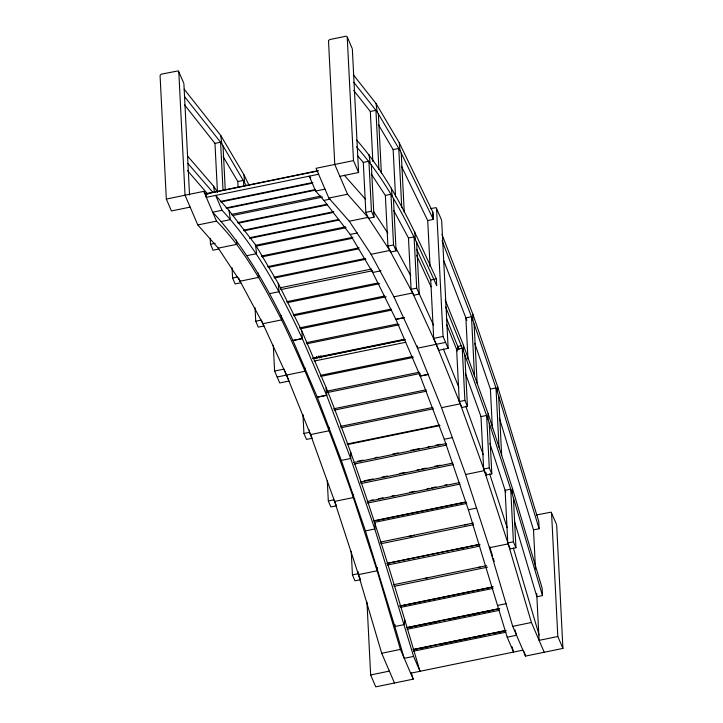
<?xml version="1.0" encoding="UTF-8"?>
<svg xmlns="http://www.w3.org/2000/svg" width="723" height="723" viewBox="0 0 723 723"><rect width="100%" height="100%" fill="white"/><g stroke="black" fill="none" stroke-linecap="round" stroke-linejoin="round"><path stroke-width="1.08" d="M535.49 569.137L533.502 529.896L539.114 528.748L497.325 391.794L472.788 320.081L472.842 314.171L441.988 234.433M350.763 452.2L350.682 458.481L374.803 528.974L413.61 656.412L419.991 671.287C391.902 575.77 363.298 480.253 326.227 387.763L326.606 395.192L350.682 458.481L341.328 460.406L317.252 397.108L326.606 395.192M353.448 494.369L353.321 497.56L377.162 570.79L400.415 649.408L413.195 679.159L375.761 686.85L370.646 674.957L366.959 602.105M514.514 521.527L536.882 596.746L542.503 595.589L512.056 493.24L487.926 419.096L488.133 413.719L463.461 345.278L445.196 299.991M375.201 523.624L374.803 528.974L365.449 530.899L341.328 460.406M497.325 391.794L497.704 386.832L472.842 314.171M512.056 493.24L512.535 488.694L488.133 413.719M377.514 567.51L377.162 570.79L358.445 574.631L334.604 501.41L310.519 434.577L286.516 375.074L262.919 323.714L240.063 281.211L218.265 248.134L197.813 224.961L185.043 195.21L178.798 71.92M318.608 174.252L206.317 197.316L205.856 193.746L318.147 170.682M395.083 624.681L394.839 626.534L404.247 658.337L413.61 656.412M404.817 619.982L404.202 624.609L394.839 626.534L365.449 530.899M160.208 75.056L161.374 74.144L178.355 70.863L183.705 83M328.649 40.461L329.815 39.548L346.335 36.15M184.482 104.817L214.975 143.38L220.587 142.232L223.018 190.158M353.683 90.438L370.321 111.478L375.933 110.321L378.924 169.408M223.073 156.584L237.813 181.518L243.425 180.361L243.705 185.992M378.418 124.672L393.149 149.607L398.771 148.459L401.762 207.646M160.081 75.77L166.326 199.06L203.759 191.369L206.688 194.686M339.882 176.358L358.599 172.517L353.484 160.614L316.059 168.305L328.829 198.057L349.281 221.229L371.08 254.297L393.936 296.81L417.523 348.17L441.536 407.673L465.621 474.496L489.453 547.727L512.715 626.344L525.485 656.095L562.919 648.414L556.674 525.124M205.82 194.008L318.12 170.944M363.298 162.404L368.92 161.247L371.45 211.197L373.999 217.153L368.387 218.301L365.829 212.354L363.298 162.404L357.442 155.617M190.149 207.112L171.432 210.953L166.326 199.06M220.379 201.464L312.86 182.476M220.813 201.961L312.191 183.199M226.073 207.926L315.246 189.607M226.507 208.414L315.689 190.104M302.331 338.644C280.949 292.77 256.683 247.637 222.06 210.276L212.698 212.191C247.329 249.562 271.586 294.695 292.969 340.56L302.331 338.644L301.889 331.071L326.29 387.899L326.669 395.327L317.307 397.252L292.905 340.425L302.268 338.5L326.669 395.327M310.736 177.858L309.254 176.177L315.635 191.053L324.998 189.128M231.767 214.379L320.949 196.06M232.318 215.608L322.594 197.072M197.813 224.961L216.529 221.121C244.591 249.399 263.407 284.871 281.636 319.873C309.498 377.424 332.309 437.216 353.321 497.56L334.604 501.41M328.829 198.057L347.546 194.216L367.989 217.388L389.796 250.456L412.652 292.96L436.24 344.32L460.253 403.832L484.338 470.655L508.17 543.886L531.432 622.503L544.202 652.254M220.976 221.572L230.33 219.647L229.019 210.52L215.671 195.4L222.06 210.276M315.635 191.053L323.913 200.425L330.149 199.141M237.722 222.603L326.895 204.284M238.174 223.199L327.347 204.88M385.359 195.418L390.971 194.27L393.538 244.943L396.087 250.89L390.474 252.038L387.926 246.091L385.359 195.418L371.242 174.008M243.579 230.185L333.854 211.649M244.031 230.791L333.204 212.472M210.203 238.707L210.492 244.257L215.165 243.299M365.829 212.354L371.45 211.197M249.435 237.777L338.617 219.467M249.887 238.382L339.069 220.063M218.265 248.134L236.981 244.293L236.394 240.036M349.281 221.229L367.989 217.388M218.653 249.055L213.041 250.203L210.492 244.257M430.556 208.586L436.141 207.646L441.482 219.783M255.291 245.368L345.576 226.823M255.761 246.263L346.037 227.727M247.239 255.581L256.602 253.665L255.481 244.79L229.019 210.52M323.913 200.425L350.185 234.442L357.46 232.942M401.473 166.344L427.718 220.569L433.339 219.412L432.752 211.975L399.259 142.783L376.087 103.57L353.321 74.767M261.518 256.032L352.896 237.261M261.997 256.846L352.273 238.31M267.754 266.615L359.132 247.844M393.646 210.42L408.477 238.003L414.089 236.846L416.692 288.134L433.628 325.395M268.233 267.429L358.509 248.893M232.065 267.862L232.58 278.003L237.261 277.036M387.926 246.091L393.538 244.943M240.063 281.211L258.78 277.361L258.301 273.05M371.08 254.297L389.796 250.456M273.99 277.198L365.368 258.436M274.469 278.012L365.847 259.25M280.217 287.781L371.595 269.019M280.75 289.589L372.128 270.827M269.724 293.628L279.078 291.703L278.256 283.335L255.481 244.79M380.976 270.773L372.661 272.481L350.185 234.442M286.733 301.681L378.111 282.91M287.23 302.684L379.711 283.696M416.62 249.263L430.727 279.982L436.349 278.825L436.692 285.648C414.433 237.162 392.39 186.995 356.466 146.841M255.047 307.817L255.725 321.193L261.346 320.045M408.477 238.003L411.071 289.29L416.692 288.134M293.213 314.776L384.591 296.005M293.71 315.779L386.19 296.791M262.919 323.714L281.636 319.873L281.274 315.553M393.936 296.81L412.652 292.96M299.693 327.871L391.071 309.101M300.19 328.875L391.568 310.113M404.166 317.569L395.852 319.277L420.244 376.114L428.567 374.406M404.229 317.713L395.906 319.421L372.661 272.481L372.453 270.393M306.29 342.675L397.668 323.904M306.76 343.814L399.241 324.817M312.887 358.048L404.265 339.277M313.041 358.572L404.419 339.801M312.951 358.626L405.431 339.638M314.189 361.066L405.567 342.304M273.294 345.278L274.604 371.053L283.958 369.128L288.64 380.036M433.692 338.373L443.045 336.457L448.152 348.35L438.798 350.275L433.692 338.373L430.727 279.982M277.153 376.999L305.233 371.233L305.07 368.043M445.603 342.404L417.523 348.17L417.424 346.046M289.064 381.021L279.711 382.946L274.604 371.053M461.59 345.657L457.849 346.425L457.885 349.498M320.316 375.391L412.797 356.394M320.786 376.421L413.267 357.433M326.932 391.17L419.412 372.173M327.447 392.526L419.927 373.529M428.504 374.261L420.19 375.969L444.265 439.259L468.387 509.76L507.185 637.189L513.574 652.074L511.992 646.724M333.646 408.793L426.127 389.796M334.162 410.149L426.642 391.152M492.372 428.161L490.393 389.082L496.005 387.926L499.006 447.103M303.931 433.457L309.543 432.309L312.101 438.255L306.48 439.403L303.931 433.457L302.973 414.586M459.277 401.554L464.889 400.397L467.438 406.344L461.825 407.501L459.277 401.554L456.629 349.381L462.241 348.233L464.889 400.397M340.352 426.416L432.833 407.429M340.867 427.772L433.348 408.784M310.519 434.577L329.236 430.736L329.2 427.392M441.536 407.673L460.253 403.832M347.058 444.039L439.539 425.052M480.994 416.611L486.615 415.454L489.272 467.917L491.821 473.863L486.208 475.02L483.66 469.064L480.994 416.611L465.341 373.167M347.528 444.546L440.009 425.558M444.265 439.259L452.58 437.551M357.596 461.274L363.1 460.144M375.21 457.659L377.415 457.207M392.824 454.035L398.328 452.905M410.438 450.42L419.25 448.612M428.061 446.805L430.257 446.353M435.761 445.223L440.171 444.32M353.701 462.557L446.181 443.561M354.216 464.058L446.697 445.061M364.284 480.786L373.086 478.978M381.898 477.171L387.401 476.032M399.512 473.547L405.016 472.417M417.126 469.932L419.331 469.48M421.536 469.028L425.937 468.124M434.74 466.317L440.253 465.178M360.388 482.069L452.86 463.072M360.904 483.57L453.375 464.573M328.314 500.976L333.927 499.819L336.484 505.766L330.863 506.922L328.314 500.976L327.293 480.885M483.66 469.064L489.272 467.917M465.621 474.496L484.338 470.655M370.971 500.298L373.167 499.846M378.68 498.716L383.082 497.813M391.884 495.996L394.089 495.544M409.498 492.381L415.011 491.251M427.121 488.766L429.317 488.314M431.523 487.862L435.924 486.959M444.735 485.142L446.931 484.69M367.067 501.581L459.548 482.584M367.582 503.081L460.063 484.085M374.451 520.687L464.726 502.151M373.755 521.093L466.236 502.096M374.252 522.422L466.724 503.434M468.387 509.76L476.701 508.052M380.298 542.114L473.484 523.018M408.649 536.493L414.152 535.363M464.799 524.961L467.004 524.509M380.804 543.75L473.285 524.753M536.339 514.993L551.125 512.164L556.475 524.302M386.85 563.434L479.331 544.446M387.555 563.334L480.036 544.338M406.398 559.62L408.594 559.168M459.241 548.766L464.744 547.636M387.356 565.07L479.837 546.073M352.435 574.875L358.048 573.719L360.605 579.665L354.993 580.822L352.435 574.875L351.242 551.342M507.781 542.964L513.393 541.816L515.951 547.763L510.33 548.911L507.781 542.964L505.115 490.302L510.727 489.146L513.393 541.816M489.453 547.727L508.17 543.886M393.402 584.753L486.588 565.657M425.061 578.454L427.266 578.002M477.903 567.6L480.108 567.148M393.908 586.389L487.492 567.166M399.647 606.028L493.231 586.805M399.964 606.082L492.435 587.085M400.506 607.392L492.987 588.405M497.776 605.395L506.1 603.687M406.489 627.609L498.969 608.612M407.23 627.7L499.71 608.703M408.459 627.636L412.86 626.724M415.065 626.272L417.261 625.82M419.467 625.368L427.176 623.786M429.372 623.334L438.183 621.527M450.293 619.042L459.105 617.234M461.301 616.782L465.711 615.869M467.908 615.418L480.018 612.932M482.223 612.48L491.025 610.673M406.986 629.29L499.466 610.302M358.445 574.631L381.699 653.258L400.415 649.408M512.715 626.344L531.432 622.503M412.969 649.507L505.449 630.51M413.71 649.597L506.19 630.601M414.939 649.525L417.135 649.073M419.34 648.621L428.143 646.814M440.253 644.329L449.064 642.521M451.269 642.069L458.969 640.488M461.175 640.036L469.986 638.219M472.182 637.767L484.293 635.282M493.104 633.475L501.907 631.667M413.466 651.188L505.946 632.2M507.185 637.189L516.547 635.273L514.975 629.968M370.646 674.957L389.363 671.107M562.919 648.414L557.813 636.511L539.096 640.361L536.728 593.556M410.637 673.212L522.928 650.149M344.293 175.246L365.522 199.304M356.674 140.081C392.191 180.407 414.134 230.447 436.349 278.825M187.564 156.069L213.637 186.236L217.37 191.893M187.944 163.497L212.842 192.309M187.456 170.583L207.962 194.306M353.755 82.277L377.135 111.848L400 150.547L433.339 219.412L432.752 211.975M184.175 89.227L220.741 135.472L243.913 174.686L249.254 185.712M184.555 96.647L221.789 143.75L245.91 185.043M373.592 211.55L387.871 233.213M395.861 248.061L410.772 275.797M278.256 283.335L301.952 331.215M416.593 255.273L431.08 286.796M347.112 36.665L352.146 48.405M411.071 289.29L413.628 295.237L419.241 294.089L416.602 241.916M347.546 194.216L334.767 164.455L328.522 41.175M261.771 321.03L263.895 325.992L258.283 327.139L255.725 321.193M203.759 191.369L216.529 221.121M238.617 277.84L240.75 282.792L235.129 283.949L232.58 278.003M381.699 653.258L394.478 683.009M445.558 306.85L463.533 351.423L487.926 419.096M446.633 318.635L458.988 349.589M446.615 324.555L457.27 350.98M443.416 349.092L458.852 387.347M442.069 240.687L472.788 320.081M443.714 260.587L466.85 320.397M465.802 406.263L483.271 454.74M474.704 343.226L490.393 389.082M320.786 355.698L321.518 357.831M318.771 355.852L319.494 357.984M489.878 443.488L505.775 492.345M489.679 473.972L507.139 527.6M489.634 546.516L492.607 556.186M493.267 558.337L494.261 561.563M497.704 386.832L538.734 521.319L539.114 528.748M499.313 417.84L533.502 529.896M512.535 488.694L542.123 588.16L542.503 595.589M513.366 548.007L539.114 635.056M524.211 651.803L525.485 656.095M411.279 672.715L413.195 679.159M368.983 154.333L370.113 162.63M213.637 186.236L214.487 192.463M376.087 103.57L377.135 111.848M220.741 135.472L221.789 143.75M391.306 188.188L392.191 196.114M399.259 142.783L400 150.547M243.913 174.686L244.654 182.449M414.713 231.721L415.336 239.159M551.568 513.222L557.813 636.511M513.42 497.804L515.951 547.763M498.68 396.213L501.672 455.3M489.254 423.19L491.821 473.863M486.091 472.761L486.208 475.02M474.107 323.94L477.108 383.136M474.487 375.861L471.495 316.728L465.883 317.885L467.971 359.159M464.844 355.056L467.438 406.344M441.681 220.605L448.152 348.35M436.575 208.712L443.045 336.457M427.718 220.569L430.049 266.534M420.081 373.845L420.244 376.114M401.256 153.14L404.256 212.273M393.149 149.607L395.544 196.882M393.429 198.427L396.087 250.89M378.364 113.927L381.364 173.113M370.321 111.478L372.86 161.636M371.333 164.483L373.999 217.153M352.354 49.227L358.599 172.517M347.239 37.325L353.484 160.614M357.939 571.477L358.048 573.719M316.547 356.448L316.656 358.68M309.435 430.086L309.543 432.309M237.813 181.518L238.093 187.103M223.018 145.838L225.233 189.381M214.975 143.38L217.46 192.435M183.904 83.823L189.534 195.002M463.461 345.278L463.533 351.423"/></g></svg>
